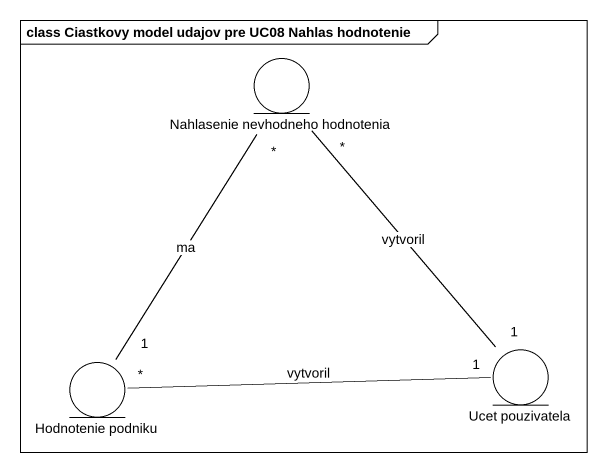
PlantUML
@startuml
mainframe class Ciastkovy model udajov pre UC08 Nahlas hodnotenie
entity "Nahlasenie nevhodneho hodnotenia" as Nahlasenie_nevhodneho
entity "Ucet pouzivatela" as Ucet_pouzivatela
entity "Hodnotenie podniku" as Hodnotenie_podniku
Ucet_pouzivatela "1" -up- "*" Nahlasenie_nevhodneho : vytvoril
Ucet_pouzivatela "1" -left- "*" Hodnotenie_podniku : vytvoril
Hodnotenie_podniku "1" -up- "*" Nahlasenie_nevhodneho : ma
@enduml
